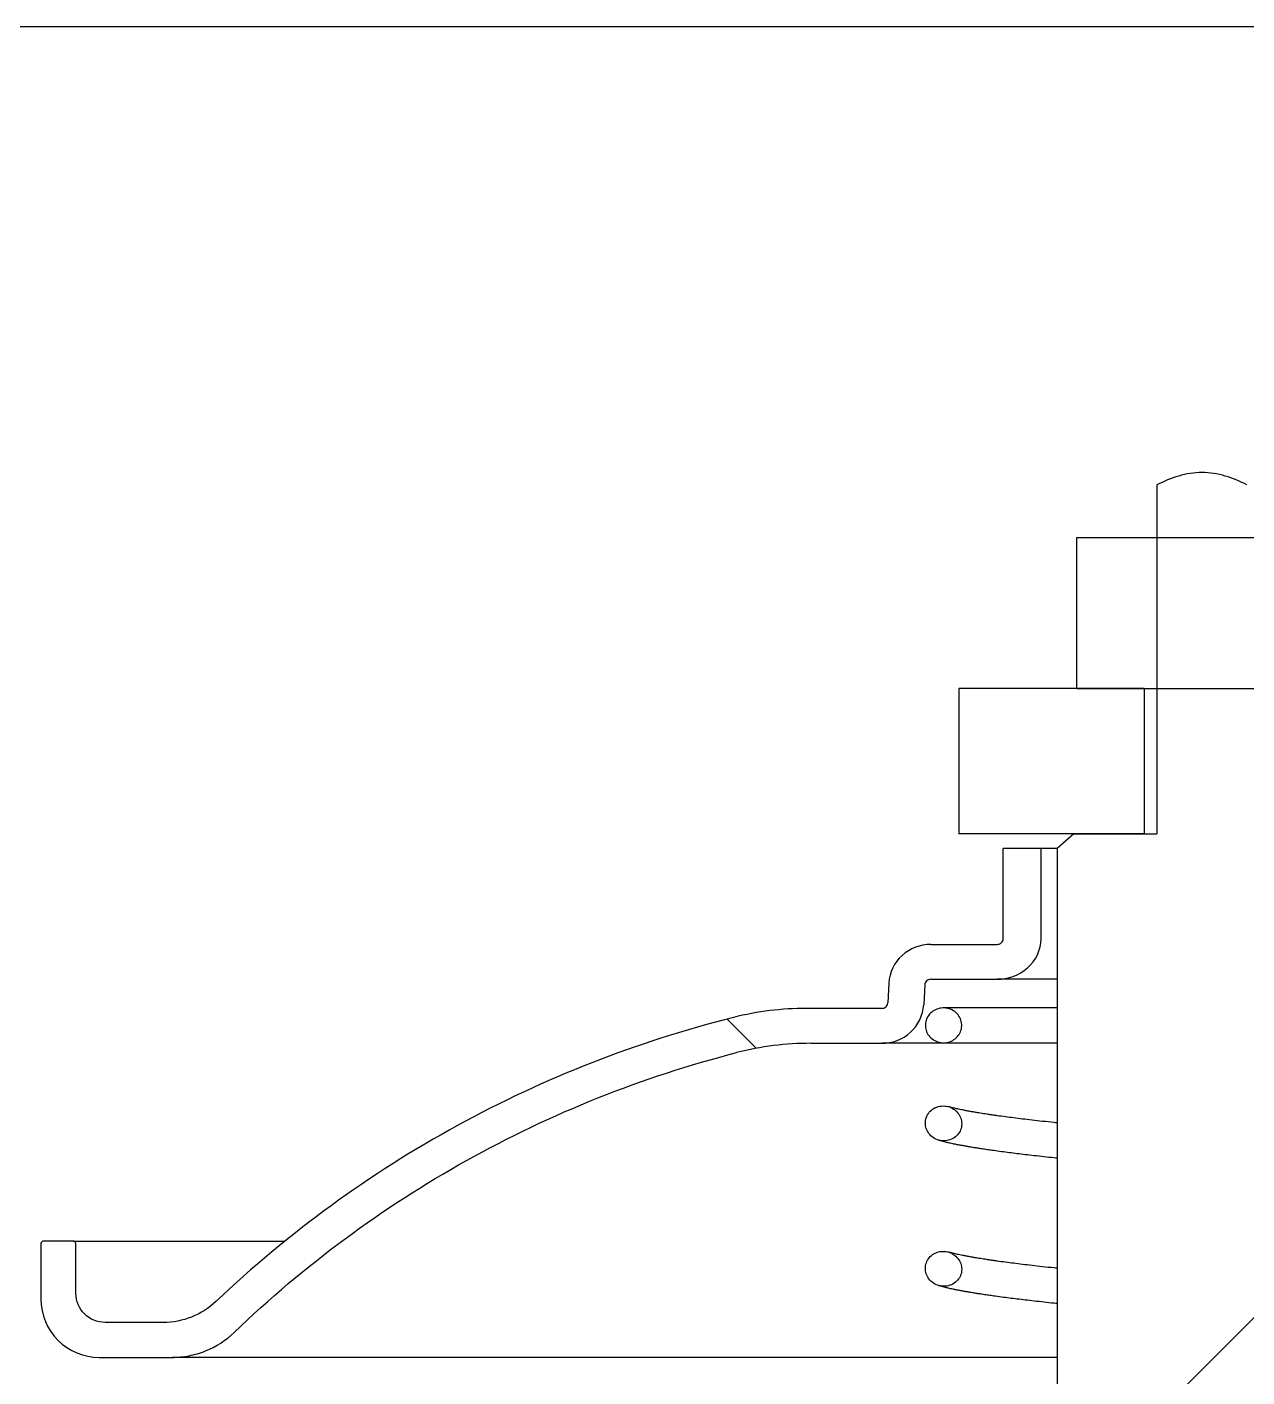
# Model space of a CAD drawing. Header units: millimetres. Extents: x 0 to 4637, y 0 to 3023.
# Drawn here: x 1471.12 to 1513.26, y 2723.99 to 2770.62 of the extents above; entities that cross this region are included whole.
import ezdxf

# ---------------------------------------------------------------- set-up
doc = ezdxf.new("R2010")
doc.units = ezdxf.units.MM
for name, color, linetype in [('ABV-OPV_BLAST_CU', 7, 'Continuous'), ('COMPRESSED_SPRIN', 7, 'Continuous'), ('M6_HEX_NUT', 7, 'Continuous'), ('STUD_FOR_ABVP_MA', 7, 'Continuous'), ('WALL_-1', 7, 'Continuous'), ('WASHER_FOR_ABV-5', 7, 'Continuous')]:
    doc.layers.add(name, color=color, linetype=linetype)

msp = doc.modelspace()

# ---------------------------------------------------------------- hatches: boundary and pattern name
at = {"layer": 'ABV-OPV_BLAST_CU', "linetype": 'Continuous'}
h = msp.add_hatch(dxfattribs=at)
h.set_pattern_fill('ANSI32', scale=6.278552465, angle=90.00000936199999, style=0)
h.set_pattern_definition([(135.0000093619842, (804.7265245875601, 551.3131949833515), (-42.28724999432212, -42.28726381358187), []), (135.0000093619842, (804.7265199811386, 579.5047117630215), (-42.28724999432212, -42.28726381358187), [])])
edge = h.paths.add_edge_path()
edge.add_arc((1505.35440374351, 2697.356592664042), 40.28034145237918, 132.8711502286868, 133.4641445530287)
edge.add_arc((1475.824512261448, 2728.526794667635), 2.656789646144677, 270.16987607113185, 313.2688689275606, ccw=False)
edge.add_line((1475.832389356925, 2725.870016698887), (1473.818333428363, 2725.870016698887))
edge.add_arc((1473.817180404129, 2726.875700772644), 1.005684734732462, 180.0635623962298, 270.0656900065018, ccw=False)
edge.add_line((1472.811496288249, 2726.874585093287), (1472.811496288249, 2728.582351363767))
edge.add_arc((1472.710929251165, 2728.58224116617), 0.1005670974592888, 0.06278254673915319, 90.06280679001647)
edge.add_line((1472.710819011014, 2728.682808203207), (1471.704107204179, 2728.682808203207))
edge.add_arc((1471.704003138305, 2728.582247000973), 0.1005612560802482, 89.94070741925698, 179.9405382459923)
edge.add_line((1471.603441936379, 2728.582351363767), (1471.603441936379, 2726.673671414407))
edge.add_arc((1473.614694084979, 2726.675786614092), 2.011253260859897, 180.0602569748298, 270.064448367563)
edge.add_line((1473.616956415001, 2724.664534625607), (1476.134545736296, 2724.664534625607))
edge.add_arc((1476.134946999961, 2727.75786272868), 3.093328129099504, 269.9925676444367, 313.8493660648167)
edge.add_arc((1505.318725458661, 2697.38108999458), 39.03078904019551, 104.36934655269349, 133.852772555914, ccw=False)
edge.add_arc((1498.194139553306, 2725.19457922066), 10.31929474407398, 89.97920583543981, 104.37389281644391, ccw=False)
edge.add_line((1498.19788470016, 2735.513873285127), (1500.643676740718, 2735.513873285126))
edge.add_arc((1500.661053676974, 2736.947760597855), 1.433992602323579, 269.3056801861683, 355.9572879853913)
edge.add_line((1502.091478178828, 2736.846663970741), (1502.128755353182, 2737.533525083434))
edge.add_arc((1502.333365169258, 2737.518813023257), 0.2051380548544246, 89.06480571588241, 175.8873392035802, ccw=False)
edge.add_line((1502.336713328927, 2737.723923752807), (1504.624879899856, 2737.723923752807))
edge.add_arc((1504.669095088414, 2739.201358619088), 1.478096332111748, 268.285821019954, 357.2452336669602)
edge.add_line((1506.145483320306, 2739.130319504967), (1506.145483320306, 2742.244481527606))
edge.add_line((1506.145483320306, 2742.244481527607), (1504.839126625855, 2742.244481527607))
edge.add_line((1504.839126625855, 2742.244481527607), (1504.839126625855, 2739.130319504967))
edge.add_arc((1504.631053444183, 2739.137511722879), 0.2081974469811138, 268.3007962135592, 358.0203132021728, ccw=False)
edge.add_line((1504.624879899856, 2738.929405826087), (1502.336713328927, 2738.929405826087))
edge.add_arc((1502.313968091311, 2737.499103726187), 1.430482940412871, 89.0889363290486, 176.0913001735376)
edge.add_line((1500.88681254026, 2737.596615140472), (1500.849808273982, 2736.90975402778))
edge.add_arc((1500.646129006721, 2736.923482004508), 0.2041413756620095, 269.31171291891707, 356.1440978678967, ccw=False)
edge.add_line((1500.643676740718, 2736.719355358407), (1498.042654990597, 2736.719355358407))
edge.add_arc((1498.039150619725, 2726.403892347059), 10.31546360660082, 89.9805354686597, 104.0846217037418)
edge.add_arc((1505.317899920386, 2697.376169476256), 40.24185467090776, 104.0787820517255, 128.9192466940988)
edge.add_line((1480.036982973675, 2728.685626604862), (1479.91372528584, 2728.58567234466))
edge.add_arc((1505.242207021431, 2697.479051580736), 40.11425983837547, 129.1541103901966, 132.8727039524929)
at = {"layer": 'STUD_FOR_ABVP_MA', "linetype": 'Continuous'}
h = msp.add_hatch(dxfattribs=at)
h.set_pattern_fill('ANSI32', scale=12.55710493, angle=9.362e-06, style=0)
h.set_pattern_definition([(45.00000936198417, (804.7265245875601, 551.3131949833515), (-84.5745276271637, 84.57449998864425), []), (45.00000936198417, (861.1095581469012, 551.3132041961953), (-84.5745276271637, 84.57449998864425), [])])
edge = h.paths.add_edge_path()
edge.add_line((1513.258736905362, 2683.979514652407), (1513.258736905362, 2684.473032447853))
edge.add_line((1513.258736905362, 2684.473032447853), (1513.258736905362, 2684.481798849607))
edge.add_line((1513.258736905362, 2684.481798849607), (1513.258736905362, 2684.732940948207))
edge.add_line((1513.258736905362, 2684.732940948207), (1513.258736905362, 2686.380659288983))
edge.add_line((1513.258736905362, 2686.380659288983), (1513.258736905362, 2686.983411608451))
edge.add_line((1513.258736905362, 2686.983411608451), (1513.258736905362, 2687.093676675047))
edge.add_line((1513.258736905362, 2687.093676675047), (1513.258736905362, 2688.389795828824))
edge.add_line((1513.258736905362, 2688.389795828824), (1513.258736905362, 2688.500072427207))
edge.add_line((1513.258736905362, 2688.500072427207), (1513.258736905362, 2688.69047109658))
edge.add_line((1513.258736905362, 2688.69047109658), (1513.258736905362, 2688.992552749641))
edge.add_line((1513.258736905362, 2688.992552749641), (1513.258736905362, 2689.377332209272))
edge.add_line((1513.258736905362, 2689.377332209272), (1513.258736905362, 2690.398932617623))
edge.add_line((1513.258736905362, 2690.398932617624), (1513.258736905362, 2690.710122894887))
edge.add_line((1513.258736905362, 2690.710122894887), (1513.258736905362, 2691.00168953844))
edge.add_line((1513.258736905362, 2691.00168953844), (1513.258736905362, 2691.033153520439))
edge.add_line((1513.258736905362, 2691.033153520439), (1513.258736905362, 2692.408069406424))
edge.add_line((1513.258736905362, 2692.408069406425), (1513.258736905362, 2693.010826327241))
edge.add_line((1513.258736905362, 2693.01082632724), (1513.258736905362, 2694.417206195224))
edge.add_line((1513.258736905362, 2694.417206195224), (1513.258736905362, 2695.01996311604))
edge.add_line((1513.258736905362, 2695.01996311604), (1513.258736905362, 2696.426342984024))
edge.add_line((1513.258736905362, 2696.426342984024), (1513.258736905362, 2697.02909990484))
edge.add_line((1513.258736905362, 2697.02909990484), (1513.258736905362, 2698.435479772825))
edge.add_line((1513.258736905362, 2698.435479772825), (1513.258736905362, 2699.038236693641))
edge.add_line((1513.258736905362, 2699.038236693641), (1513.258736905362, 2700.444616561625))
edge.add_line((1513.258736905362, 2700.444616561625), (1513.258736905362, 2700.696929130147))
edge.add_line((1513.258736905362, 2700.696929130147), (1513.258736905362, 2701.047373482441))
edge.add_line((1513.258736905362, 2701.047373482441), (1513.258736905362, 2701.559461554406))
edge.add_line((1513.258736905362, 2701.559461554406), (1513.258736905362, 2702.453753350425))
edge.add_line((1513.258736905362, 2702.453753350425), (1513.258736905362, 2703.056510271241))
edge.add_line((1513.258736905362, 2703.056510271241), (1513.258736905362, 2704.462890139223))
edge.add_line((1513.258736905362, 2704.462890139223), (1513.258736905362, 2705.065647060041))
edge.add_line((1513.258736905362, 2705.065647060041), (1513.258736905362, 2706.472026928024))
edge.add_line((1513.258736905362, 2706.472026928024), (1513.258736905362, 2707.074783848841))
edge.add_line((1513.258736905362, 2707.074783848841), (1513.258736905362, 2707.586871920807))
edge.add_line((1513.258736905362, 2707.586871920807), (1513.258736905362, 2708.08477291713))
edge.add_line((1513.258736905362, 2708.08477291713), (1513.258736905362, 2708.089156118007))
edge.add_line((1513.258736905362, 2708.089156118007), (1513.258736905362, 2708.481163716824))
edge.add_line((1513.258736905362, 2708.481163716824), (1513.258736905362, 2709.08392063764))
edge.add_line((1513.258736905362, 2709.08392063764), (1513.258736905362, 2709.600391910485))
edge.add_line((1513.258736905362, 2709.600391910485), (1513.258736905362, 2709.847150808207))
edge.add_line((1513.258736905362, 2709.847150808207), (1513.258736905362, 2710.098292906806))
edge.add_line((1513.258736905362, 2710.098292906807), (1513.258736905362, 2710.299206585687))
edge.add_line((1513.258736905362, 2710.299206585687), (1513.258736905362, 2710.600577104007))
edge.add_line((1513.258736905362, 2710.600577104007), (1513.258736905362, 2710.901947622327))
edge.add_line((1513.258736905362, 2710.901947622327), (1513.258736905362, 2711.102861301207))
edge.add_line((1513.258736905362, 2711.102861301207), (1513.258736905362, 2715.121134878807))
edge.add_line((1513.258736905362, 2715.121134878807), (1513.258736905362, 2715.90973254153))
edge.add_line((1513.258736905362, 2715.90973254153), (1513.258736905362, 2717.115364827112))
edge.add_line((1513.258736905362, 2717.115364827112), (1513.258736905362, 2720.143976850807))
edge.add_line((1513.258736905362, 2720.143976850807), (1513.702322945795, 2720.143976850807))
edge.add_line((1513.702322945795, 2720.143976850807), (1516.12873876778, 2720.143976850807))
edge.add_line((1516.12873876778, 2720.143976850807), (1516.656844586927, 2720.606989658082))
edge.add_line((1516.656844586927, 2720.606989658082), (1516.701636975431, 2720.646261048007))
edge.add_line((1516.701636975431, 2720.646261048007), (1516.701636975431, 2721.809710471599))
edge.add_line((1516.701636975431, 2721.809710471599), (1516.701636975431, 2724.664534625607))
edge.add_line((1516.701636975431, 2724.664534625607), (1516.701636975431, 2725.527067049867))
edge.add_line((1516.701636975431, 2725.527067049866), (1516.701636975431, 2725.625307449335))
edge.add_line((1516.701636975431, 2725.625307449335), (1516.701636975431, 2726.832552443598))
edge.add_line((1516.701636975431, 2726.832552443598), (1516.701636975431, 2726.874585093287))
edge.add_line((1516.701636975431, 2726.874585093287), (1516.701636975431, 2728.582351363767))
edge.add_line((1516.701636975431, 2728.582351363767), (1516.701636975431, 2728.682808203207))
edge.add_line((1516.701636975431, 2728.682808203207), (1516.701636975431, 2730.648149421335))
edge.add_line((1516.701636975431, 2730.648149421335), (1516.701636975431, 2731.855394415599))
edge.add_line((1516.701636975431, 2731.855394415599), (1516.701636975431, 2735.190842659574))
edge.add_line((1516.701636975431, 2735.190842659575), (1516.701636975431, 2735.513873285127))
edge.add_line((1516.701636975431, 2735.513873285126), (1516.701636975431, 2735.530699276579))
edge.add_line((1516.701636975431, 2735.530699276579), (1516.701636975431, 2736.736181349859))
edge.add_line((1516.701636975431, 2736.736181349859), (1516.701636975431, 2736.846663970741))
edge.add_line((1516.701636975431, 2736.846663970741), (1516.701636975431, 2737.533525083434))
edge.add_line((1516.701636975431, 2737.533525083434), (1516.701636975431, 2737.723923752807))
edge.add_line((1516.701636975431, 2737.723923752807), (1516.701636975431, 2739.130319504967))
edge.add_line((1516.701636975431, 2739.130319504967), (1516.701636975431, 2742.244481527606))
edge.add_line((1516.701636975431, 2742.244481527607), (1516.12873876778, 2742.746765724807))
edge.add_line((1516.12873876778, 2742.746765724807), (1513.702322945796, 2742.746765724807))
edge.add_line((1513.702322945796, 2742.746765724807), (1513.258736905362, 2742.746765724807))
edge.add_line((1513.258736905362, 2742.746765724807), (1513.258736905362, 2747.769607696806))
edge.add_line((1513.258736905362, 2747.769607696807), (1513.258736905362, 2752.99336334804))
edge.add_line((1513.258736905362, 2752.99336334804), (1513.258736905362, 2754.801586457607))
edge.add_arc((1511.703187202294, 2752.172461327132), 3.054837774809995, 59.38886985053547, 120.611130149459)
edge.add_line((1510.147637499227, 2754.801586457607), (1510.147637499227, 2752.99336334804))
edge.add_line((1510.147637499227, 2752.99336334804), (1510.147637499227, 2747.769607696348))
edge.add_line((1510.147637499227, 2747.769607696348), (1510.147637499227, 2742.746765724807))
edge.add_line((1510.147637499227, 2742.746765724807), (1509.704051458793, 2742.746765724807))
edge.add_line((1509.704051458793, 2742.746765724807), (1507.277635636809, 2742.746765724807))
edge.add_line((1507.277635636809, 2742.746765724807), (1506.704737429158, 2742.244481527606))
edge.add_line((1506.704737429158, 2742.244481527607), (1506.704737429158, 2739.130319504967))
edge.add_line((1506.704737429158, 2739.130319504967), (1506.704737429158, 2737.723923752807))
edge.add_line((1506.704737429158, 2737.723923752807), (1506.704737429158, 2737.533525083434))
edge.add_line((1506.704737429158, 2737.533525083434), (1506.704737429158, 2736.846663970741))
edge.add_line((1506.704737429158, 2736.846663970741), (1506.704737429158, 2736.736181349859))
edge.add_line((1506.704737429158, 2736.736181349859), (1506.704737429158, 2735.530699276579))
edge.add_line((1506.704737429158, 2735.530699276579), (1506.704737429158, 2735.513873285126))
edge.add_line((1506.704737429158, 2735.513873285126), (1506.704737429158, 2735.190842659574))
edge.add_line((1506.704737429158, 2735.190842659575), (1506.704737429158, 2732.763922509936))
edge.add_line((1506.704737429158, 2732.763922509936), (1506.704737429158, 2731.556527800529))
edge.add_line((1506.704737429158, 2731.556527800529), (1506.704737429158, 2728.682808203207))
edge.add_line((1506.704737429158, 2728.682808203207), (1506.704737429158, 2728.582351363767))
edge.add_line((1506.704737429158, 2728.582351363767), (1506.704737429158, 2727.741080537935))
edge.add_line((1506.704737429158, 2727.741080537935), (1506.704737429158, 2726.874585093287))
edge.add_line((1506.704737429158, 2726.874585093287), (1506.704737429158, 2726.533685828528))
edge.add_line((1506.704737429158, 2726.533685828529), (1506.704737429158, 2725.527067049866))
edge.add_line((1506.704737429158, 2725.527067049866), (1506.704737429158, 2724.664534625606))
edge.add_line((1506.704737429158, 2724.664534625607), (1506.704737429158, 2722.718238565935))
edge.add_line((1506.704737429158, 2722.718238565935), (1506.704737429158, 2721.510843856529))
edge.add_line((1506.704737429158, 2721.510843856529), (1506.704737429158, 2720.646261048007))
edge.add_line((1506.704737429158, 2720.646261048007), (1507.277635636809, 2720.143976850807))
edge.add_line((1507.277635636809, 2720.143976850807), (1509.704051458793, 2720.143976850807))
edge.add_line((1509.704051458793, 2720.143976850807), (1510.147637499227, 2720.143976850807))
edge.add_line((1510.147637499227, 2720.143976850807), (1510.147637499227, 2717.388211603023))
edge.add_line((1510.147637499227, 2717.388211603023), (1510.147637499227, 2716.182617329111))
edge.add_line((1510.147637499227, 2716.182617329111), (1510.147637499227, 2715.121134878807))
edge.add_line((1510.147637499227, 2715.121134878807), (1510.147637499227, 2711.102861301207))
edge.add_line((1510.147637499227, 2711.102861301207), (1510.147637499227, 2710.901947622327))
edge.add_line((1510.147637499227, 2710.901947622327), (1510.147637499227, 2710.600577104007))
edge.add_line((1510.147637499227, 2710.600577104007), (1510.147637499227, 2710.299206585687))
edge.add_line((1510.147637499227, 2710.299206585687), (1510.147637499227, 2710.098292906806))
edge.add_line((1510.147637499227, 2710.098292906807), (1510.147637499227, 2709.847150808207))
edge.add_line((1510.147637499227, 2709.847150808207), (1510.147637499227, 2709.600391910484))
edge.add_line((1510.147637499227, 2709.600391910485), (1510.147637499227, 2709.1874672055))
edge.add_line((1510.147637499227, 2709.1874672055), (1510.147637499227, 2708.584715153498))
edge.add_line((1510.147637499227, 2708.584715153498), (1510.147637499227, 2708.089156118007))
edge.add_line((1510.147637499227, 2708.089156118007), (1510.147637499227, 2708.08477291713))
edge.add_line((1510.147637499227, 2708.08477291713), (1510.147637499227, 2707.586871920807))
edge.add_line((1510.147637499227, 2707.586871920807), (1510.147637499227, 2707.1783304167))
edge.add_line((1510.147637499227, 2707.1783304167), (1510.147637499227, 2706.575578364697))
edge.add_line((1510.147637499227, 2706.575578364697), (1510.147637499227, 2705.1691936279))
edge.add_line((1510.147637499227, 2705.1691936279), (1510.147637499227, 2704.566441575898))
edge.add_line((1510.147637499227, 2704.566441575898), (1510.147637499227, 2703.1600568391))
edge.add_line((1510.147637499227, 2703.1600568391), (1510.147637499227, 2702.557304787098))
edge.add_line((1510.147637499227, 2702.557304787098), (1510.147637499227, 2701.559461554406))
edge.add_line((1510.147637499227, 2701.559461554406), (1510.147637499227, 2701.150920050301))
edge.add_line((1510.147637499227, 2701.150920050301), (1510.147637499227, 2700.696929130147))
edge.add_line((1510.147637499227, 2700.696929130147), (1510.147637499227, 2700.548167998299))
edge.add_line((1510.147637499227, 2700.548167998299), (1510.147637499227, 2699.1417832615))
edge.add_line((1510.147637499227, 2699.1417832615), (1510.147637499227, 2698.539031209498))
edge.add_line((1510.147637499227, 2698.539031209498), (1510.147637499227, 2697.1326464727))
edge.add_line((1510.147637499227, 2697.1326464727), (1510.147637499227, 2696.529894420698))
edge.add_line((1510.147637499227, 2696.529894420698), (1510.147637499227, 2695.1235096839))
edge.add_line((1510.147637499227, 2695.1235096839), (1510.147637499227, 2694.520757631898))
edge.add_line((1510.147637499227, 2694.520757631898), (1510.147637499227, 2693.1143728951))
edge.add_line((1510.147637499227, 2693.1143728951), (1510.147637499227, 2692.511620843098))
edge.add_line((1510.147637499227, 2692.511620843098), (1510.147637499227, 2691.1052361063))
edge.add_line((1510.147637499227, 2691.1052361063), (1510.147637499227, 2691.033153520439))
edge.add_line((1510.147637499227, 2691.033153520439), (1510.147637499227, 2690.710122894887))
edge.add_line((1510.147637499227, 2690.710122894887), (1510.147637499227, 2690.502484054298))
edge.add_line((1510.147637499227, 2690.502484054298), (1510.147637499227, 2689.377332209272))
edge.add_line((1510.147637499227, 2689.377332209272), (1510.147637499227, 2689.0960993175))
edge.add_line((1510.147637499227, 2689.0960993175), (1510.147637499227, 2688.69047109658))
edge.add_line((1510.147637499227, 2688.69047109658), (1510.147637499227, 2688.500072427207))
edge.add_line((1510.147637499227, 2688.500072427207), (1510.147637499227, 2688.493347265498))
edge.add_line((1510.147637499227, 2688.493347265498), (1510.147637499227, 2687.093676675047))
edge.add_line((1510.147637499227, 2687.093676675047), (1510.147637499227, 2687.08696451409))
edge.add_line((1510.147637499227, 2687.08696451409), (1510.147637499227, 2686.48421856987))
edge.add_line((1510.147637499227, 2686.48421856987), (1510.147637499227, 2684.732940948207))
edge.add_line((1510.147637499227, 2684.732940948207), (1510.147637499227, 2684.481798849607))
edge.add_line((1510.147637499227, 2684.481798849607), (1510.147637499227, 2684.473032447853))
edge.add_line((1510.147637499227, 2684.473032447853), (1510.147637499227, 2683.979514652407))
edge.add_line((1510.147637499227, 2683.979514652407), (1510.147637499227, 2683.47723045556))
edge.add_line((1510.147637499227, 2683.47723045556), (1510.147637499227, 2682.481428462561))
edge.add_line((1510.147637499227, 2682.481428462561), (1510.147637499227, 2679.458956877607))
edge.add_line((1510.147637499227, 2679.458956877607), (1510.147637499227, 2678.961055881282))
edge.add_line((1510.147637499227, 2678.961055881282), (1510.147637499227, 2678.956672680407))
edge.add_line((1510.147637499227, 2678.956672680407), (1510.147637499227, 2678.253474803867))
edge.add_line((1510.147637499227, 2678.253474803867), (1510.147637499227, 2677.94333821805))
edge.add_line((1510.147637499227, 2677.94333821805), (1510.147637499227, 2677.449820088807))
edge.add_line((1510.147637499227, 2677.449820088807), (1510.147637499227, 2676.947535891607))
edge.add_line((1510.147637499227, 2676.947535891607), (1510.147637499227, 2676.445251694407))
edge.add_arc((1512.639881409988, 2681.265363314889), 5.426302216484784, 242.6587269501762, 245.0895254704192)
edge.add_arc((1511.714651002318, 2679.027044320782), 3.008297598573747, 243.1154042653712, 300.8822664803396)
edge.add_line((1513.258736905362, 2676.445251694407), (1513.258736905362, 2676.947535891607))
edge.add_line((1513.258736905362, 2676.947535891607), (1513.258736905362, 2677.449820088807))
edge.add_line((1513.258736905362, 2677.449820088807), (1513.258736905362, 2677.94333821805))
edge.add_line((1513.258736905362, 2677.94333821805), (1513.258736905362, 2678.253474803867))
edge.add_line((1513.258736905362, 2678.253474803867), (1513.258736905362, 2678.956672680407))
edge.add_line((1513.258736905362, 2678.956672680407), (1513.258736905362, 2678.961055881282))
edge.add_line((1513.258736905362, 2678.961055881282), (1513.258736905362, 2679.458956877607))
edge.add_line((1513.258736905362, 2679.458956877607), (1513.258736905362, 2682.481428462561))
edge.add_line((1513.258736905362, 2682.481428462561), (1513.258736905362, 2683.477230455207))
edge.add_line((1513.258736905362, 2683.477230455207), (1513.258736905362, 2683.979514652407))

# ---------------------------------------------------------------- linework, layer by layer
at = {"layer": 'ABV-OPV_BLAST_CU', "color": 7, "linetype": 'Continuous'}
for p, q in [((1504.839126625828, 2739.130319505239), (1504.839126625828, 2742.244481527879)), ((1506.145483320337, 2742.244481527879), (1504.839126625828, 2742.244481527879)), ((1506.702299380804, 2742.244481527879), (1506.145483320337, 2742.244481527879)), ((1506.145483320337, 2739.130319505239), (1506.145483320337, 2742.244481527879)), ((1502.336713328993, 2738.929405826359), (1504.624879899578, 2738.929405826359)), ((1502.336713328993, 2737.723923753079), (1504.624879899578, 2737.723923753079)), ((1506.704737429369, 2737.723923753079), (1504.624879899578, 2737.723923753079)), ((1500.886812539997, 2737.596615140754), (1500.849808273689, 2736.909754028051)), ((1502.12875535346, 2737.533525083707), (1502.091478178568, 2736.846663971004)), ((1500.643676740997, 2736.719355358679), (1498.042654990476, 2736.719355358679)), ((1498.197884700443, 2735.513873285399), (1500.643676740997, 2735.513873285399)), ((1506.704737429369, 2735.513873285399), (1500.643676740997, 2735.513873285399)), ((1471.603441936292, 2728.582351364039), (1471.603441936292, 2726.673671414679)), ((1472.710819011033, 2728.682808203479), (1471.70410720421, 2728.682808203479)), ((1472.710819011033, 2728.682808203479), (1480.03521762343, 2728.682808203479)), ((1472.811496287939, 2726.874585093558), (1472.811496287939, 2728.582351364039)), ((1475.83238935703, 2725.870016699159), (1473.818333428482, 2725.870016699159)), ((1473.616956415033, 2724.664534625879), (1476.134545736021, 2724.664534625879)), ((1506.704737429369, 2724.664534625879), (1476.134545736021, 2724.664534625879))]:
    msp.add_line(p, q, dxfattribs=at)
for points, knots in [([(1504.624879899855, 2737.723923752807), (1505.009256305704, 2737.723923752807), (1505.390545669168, 2737.865579564639), (1505.961298089615, 2738.37281923119), (1506.145483320307, 2738.743217842481), (1506.145483320305, 2739.130319504967)], [0, 0, 0, 0, 0.5, 0.5, 1, 1, 1, 1]), ([(1504.624879899855, 2738.929405826087), (1504.679256563806, 2738.929405826087), (1504.7332717602, 2738.94919765347), (1504.814314278942, 2739.022698158792), (1504.839126625855, 2739.075385832261), (1504.839126625854, 2739.130319504967)], [0, 0, 0, 0, 0.5, 0.5, 1, 1, 1, 1]), ([(1502.336713328926, 2738.929405826087), (1501.976292040914, 2738.929405826087), (1501.612964130728, 2738.793907064468), (1501.077319053391, 2738.309205760756), (1500.906490909456, 2737.961845053348), (1500.88681254026, 2737.596615140471)], [0, 0, 0, 0, 0.5, 0.5, 1, 1, 1, 1]), ([(1502.336713328926, 2737.723923752807), (1502.284990345174, 2737.723923752807), (1502.233342001526, 2737.704741435988), (1502.156066667703, 2737.635240655515), (1502.131588966605, 2737.585729767506), (1502.128755353182, 2737.533525083433)], [0, 0, 0, 0, 0.5, 0.5, 1, 1, 1, 1]), ([(1498.042654990596, 2736.719355358407), (1497.619329570337, 2736.719355358407), (1497.194526127515, 2736.693321689507), (1496.356204160512, 2736.589973810496), (1495.940665335147, 2736.512707978321), (1495.528834197121, 2736.409245957877)], [0, 0, 0, 0, 0.5, 0.5, 1, 1, 1, 1]), ([(1500.643676740717, 2736.719355358407), (1500.695117934288, 2736.719355358407), (1500.746499235211, 2736.738768452854), (1500.82296897175, 2736.808446805311), (1500.847010080165, 2736.857810111711), (1500.849808273981, 2736.90975402778)], [0, 0, 0, 0, 0.4999999999999998, 0.4999999999999998, 1, 1, 1, 1]), ([(1500.643676740717, 2735.513873285126), (1501.006629284401, 2735.513873285126), (1501.364276142723, 2735.649666446844), (1501.902306797824, 2736.137691133967), (1502.071700645226, 2736.482199721072), (1502.091478178828, 2736.846663970741)], [0, 0, 0, 0, 0.5, 0.5, 1, 1, 1, 1]), ([(1495.528834197121, 2736.409245957877), (1492.170935713019, 2735.565660008357), (1488.991738241639, 2734.316265152639), (1484.484490569147, 2731.848227019974), (1483.018563780113, 2730.919366050544), (1480.228269340875, 2728.886473788237), (1478.902092437903, 2727.783195482381), (1477.645536523142, 2726.592265820039)], [0, 0, 0, 0, 0.5000000000000002, 0.5000000000000002, 0.7500000000000001, 0.7500000000000001, 1, 1, 1, 1]), ([(1498.197884700159, 2735.513873285126), (1497.768854825376, 2735.513873285126), (1497.335213343803, 2735.48708389131), (1496.476851665391, 2735.379244691036), (1496.052282579316, 2735.298595727244), (1495.632389902212, 2735.190842659575)], [0, 0, 0, 0, 0.5, 0.5, 1, 1, 1, 1]), ([(1478.277895798617, 2725.527067049867), (1480.708574258159, 2727.863534407405), (1483.384811268272, 2729.838711544835), (1487.755631907643, 2732.277010223119), (1489.281626107448, 2733.004314891528), (1492.40294098233, 2734.250572078286), (1493.999597342421, 2734.771834620672), (1495.632389902212, 2735.190842659575)], [0, 0, 0, 0, 0.5, 0.5, 0.75, 0.75, 1, 1, 1, 1]), ([(1471.704107204178, 2728.682808203206), (1471.70202299363, 2728.682808203206), (1471.699937782819, 2728.682743547712), (1471.697857576109, 2728.682614421224), (1471.686590325596, 2728.681915019348), (1471.675288195162, 2728.679260991137), (1471.664887990765, 2728.674870564551), (1471.654490105761, 2728.670481117093), (1471.64470647866, 2728.664234431485), (1471.636351536293, 2728.656646401464), (1471.628008590244, 2728.649069266601), (1471.620859679818, 2728.639944820931), (1471.61550211605, 2728.630029467583), (1471.610155356008, 2728.620134108912), (1471.606445066573, 2728.609177382458), (1471.60468171607, 2728.598068981978), (1471.603857776269, 2728.592878491906), (1471.603441936379, 2728.587606843192), (1471.603441936379, 2728.582351363767)], [0, 0, 0, 0, 0.0394243140039505, 0.0394243140039505, 0.0394243140039505, 0.2550047639592011, 0.2550047639592011, 0.2550047639592011, 0.4705419411440984, 0.4705419411440984, 0.4705419411440984, 0.6857692097982242, 0.6857692097982242, 0.6857692097982242, 0.9005570006784057, 0.9005570006784057, 0.9005570006784057, 1, 1, 1, 1]), ([(1472.811496288248, 2728.582351363767), (1472.811496288248, 2728.591853944123), (1472.810117430593, 2728.601451047612), (1472.80744277207, 2728.610569448527), (1472.804283823013, 2728.621338884601), (1472.79922235589, 2728.631710983293), (1472.792679586663, 2728.640829748745), (1472.786131188617, 2728.649956359171), (1472.777919127632, 2728.658078735743), (1472.768723479008, 2728.664529827218), (1472.759509238429, 2728.670993961647), (1472.749054139106, 2728.675958042764), (1472.738221797577, 2728.679015433868), (1472.729347175914, 2728.681520265281), (1472.720040349858, 2728.682808203206), (1472.710819011014, 2728.682808203206)], [0, 0, 0, 0, 0.1811917289181363, 0.1811917289181363, 0.1811917289181363, 0.3952588484612793, 0.3952588484612793, 0.3952588484612793, 0.6095069404386921, 0.6095069404386921, 0.6095069404386921, 0.8241922879854487, 0.8241922879854487, 0.8241922879854487, 1, 1, 1, 1]), ([(1471.603441936379, 2726.673671414407), (1471.603441936379, 2726.141977112386), (1471.82249690683, 2725.622173630818), (1472.566395478626, 2724.881217297105), (1473.092033889818, 2724.664534625606), (1473.616956415, 2724.664534625606)], [0, 0, 0, 0, 0.5, 0.5, 1, 1, 1, 1]), ([(1473.818333428362, 2725.870016698887), (1473.555025544887, 2725.870016698887), (1473.293707573988, 2725.977557288904), (1472.919890018751, 2726.350103048112), (1472.811496288248, 2726.609988822427), (1472.811496288248, 2726.874585093287)], [0, 0, 0, 0, 0.5, 0.5, 1, 1, 1, 1]), ([(1476.134545736295, 2724.664534625606), (1476.331046818794, 2724.664534625606), (1476.526491748005, 2724.683072659654), (1476.915222243941, 2724.758050740424), (1477.106081515258, 2724.814390221388), (1477.652246408762, 2725.033742815722), (1477.991536949815, 2725.251807235004), (1478.277895798617, 2725.527067049867)], [0, 0, 0, 0, 0.2500000000000002, 0.2500000000000002, 0.5000000000000003, 0.5000000000000003, 1, 1, 1, 1])]:
    msp.add_open_spline(points, degree=3, knots=knots, dxfattribs=at)
msp.add_open_spline([(1477.645536523142, 2726.592265820039), (1477.158811275548, 2726.130960813268), (1476.496950490704, 2725.870016698887), (1475.832389356924, 2725.870016698887)], degree=3, dxfattribs=at)
at = {"layer": 'COMPRESSED_SPRIN', "color": 7, "linetype": 'Continuous'}
for p, q in [((1506.704737429369, 2736.736181350003), (1502.777029330318, 2736.736181350003)), ((1502.776966972363, 2735.530699276723), (1506.704737429369, 2735.530699276723))]:
    msp.add_line(p, q, dxfattribs=at)
for points, knots in [([(1503.37829944768, 2735.957152582166), (1503.357809012889, 2735.893163029401), (1503.325652469539, 2735.831953780786), (1503.284927461655, 2735.778512275251), (1503.244252355576, 2735.725136253498), (1503.193978684823, 2735.67802973406), (1503.138326279151, 2735.640529418121), (1503.080934798331, 2735.601857259443), (1503.016325509622, 2735.572357318413), (1502.949595061707, 2735.554017055371), (1502.8803320857, 2735.534980749775), (1502.806913993382, 2735.527456697294), (1502.735227348316, 2735.532013636545), (1502.662313828137, 2735.536648565153), (1502.589150094772, 2735.553939456569), (1502.521984098901, 2735.582689986766), (1502.455462391203, 2735.611164728202), (1502.392920759387, 2735.651739815662), (1502.34011778228, 2735.701215002407), (1502.288913849141, 2735.749191921378), (1502.245402669412, 2735.806958630752), (1502.213795359044, 2735.869605302285), (1502.183345759091, 2735.929957355795), (1502.163084029266, 2735.996574222629), (1502.154984063015, 2736.063685615454), (1502.147107456596, 2736.128946384588), (1502.150503376237, 2736.196492369779), (1502.164851450879, 2736.260641739775), (1502.179078714633, 2736.324250971631), (1502.20443643994, 2736.386246399765), (1502.238660244723, 2736.441719641941), (1502.273328136981, 2736.497912703911), (1502.317986093549, 2736.548915698934), (1502.368878772644, 2736.590980627103), (1502.421270281104, 2736.634284400442), (1502.481627924164, 2736.669273705241), (1502.545112235428, 2736.693560104054), (1502.610865352679, 2736.718714451592), (1502.68171233774, 2736.733069554701), (1502.752062849261, 2736.73571892387), (1502.82443586873, 2736.738444459796), (1502.898261776261, 2736.728851530061), (1502.967516434377, 2736.70766014449), (1503.037372952102, 2736.686284594568), (1503.104555519616, 2736.65247018037), (1503.163101151215, 2736.608775143767), (1503.220563368441, 2736.565888704313), (1503.271357399812, 2736.512186525577), (1503.310505039135, 2736.452114773203), (1503.348084508634, 2736.3944493654), (1503.375996306985, 2736.329205138522), (1503.391348092264, 2736.262109397423), (1503.406053895582, 2736.19783695261), (1503.409648083421, 2736.130044247065), (1503.401765186701, 2736.064583818157), (1503.397382802489, 2736.028192024589), (1503.38947773222, 2735.992061232746), (1503.37829944768, 2735.957152582166)], [0, 0, 0, 0, 0.0524073248549025, 0.0524073248549025, 0.0524073248549025, 0.1047060242746055, 0.1047060242746055, 0.1047060242746055, 0.1586474993919406, 0.1586474993919406, 0.1586474993919406, 0.2146763361425702, 0.2146763361425702, 0.2146763361425702, 0.2717033621593176, 0.2717033621593176, 0.2717033621593176, 0.3282029224701606, 0.3282029224701606, 0.3282029224701606, 0.3829819774851103, 0.3829819774851103, 0.3829819774851103, 0.4357237745306036, 0.4357237745306036, 0.4357237745306036, 0.4869760212524349, 0.4869760212524349, 0.4869760212524349, 0.5377709276502713, 0.5377709276502713, 0.5377709276502713, 0.5892150616204838, 0.5892150616204838, 0.5892150616204838, 0.6421819105406973, 0.6421819105406973, 0.6421819105406973, 0.697065771880137, 0.697065771880137, 0.697065771880137, 0.7535634806413122, 0.7535634806413122, 0.7535634806413122, 0.8105884244179153, 0.8105884244179153, 0.8105884244179153, 0.8665740907903009, 0.8665740907903009, 0.8665740907903009, 0.9202967195311633, 0.9202967195311633, 0.9202967195311633, 0.9717124493870102, 0.9717124493870102, 0.9717124493870102, 1, 1, 1, 1]), ([(1503.405897591219, 2732.732137871088), (1503.405897591219, 2732.798570246963), (1503.394045744114, 2732.865902379669), (1503.371783865127, 2732.928493667469), (1503.349552045504, 2732.991000440644), (1503.316404728635, 2733.050483072776), (1503.275358589126, 2733.102603749366), (1503.232870219661, 2733.156555779696), (1503.180839508292, 2733.204050260977), (1503.123468493294, 2733.241794793756), (1503.063397350511, 2733.281315747286), (1502.995868919279, 2733.3112042809), (1502.926250565629, 2733.3291968571), (1502.854873026636, 2733.347644087492), (1502.779298678732, 2733.354073138607), (1502.705854714665, 2733.3476670849), (1502.632886355844, 2733.341302515238), (1502.559909335094, 2733.322034578019), (1502.493534235189, 2733.291063054832), (1502.429366806407, 2733.261121660978), (1502.369503930144, 2733.219322209646), (1502.319653779598, 2733.169033955819), (1502.271959790679, 2733.120920812837), (1502.232065545577, 2733.063631987103), (1502.203733989323, 2733.002094079868), (1502.176367822563, 2732.942653058826), (1502.159015735474, 2732.877585923656), (1502.15313550637, 2732.812412578097), (1502.147327015264, 2732.748034338515), (1502.15252904903, 2732.681812229861), (1502.168074602712, 2732.619069644153), (1502.183815458295, 2732.555538810779), (1502.210544959857, 2732.493891840532), (1502.245829922486, 2732.438765506208), (1502.28223883949, 2732.381883197667), (1502.328682213144, 2732.330442496719), (1502.38130259925, 2732.288106917965), (1502.436031590015, 2732.244074867457), (1502.498872659872, 2732.208717463658), (1502.564820274048, 2732.184530771312), (1502.633015596955, 2732.159519717991), (1502.706384010747, 2732.14577618011), (1502.779008513563, 2732.144421025055), (1502.852632084142, 2732.143047227647), (1502.927578148483, 2732.154395768804), (1502.997368947283, 2732.177881123111), (1503.066057887314, 2732.200995690094), (1503.131755731147, 2732.236599536988), (1503.188222057062, 2732.282030888796), (1503.242312142479, 2732.32555037869), (1503.289498407212, 2732.379416263214), (1503.325065689268, 2732.439037163814), (1503.358883879987, 2732.49572608888), (1503.383156162993, 2732.559249466607), (1503.395619253468, 2732.624072114072), (1503.402451117135, 2732.659605795772), (1503.405897591219, 2732.695953386896), (1503.405897591219, 2732.732137871088)], [0, 0, 0, 0, 0.051808904759016, 0.051808904759016, 0.051808904759016, 0.1034986524477666, 0.1034986524477666, 0.1034986524477666, 0.1570098153624088, 0.1570098153624088, 0.1570098153624088, 0.2130840417278408, 0.2130840417278408, 0.2130840417278408, 0.270624105747694, 0.270624105747694, 0.270624105747694, 0.3278205831194466, 0.3278205831194466, 0.3278205831194466, 0.383107829221878, 0.383107829221878, 0.383107829221878, 0.4359683727652141, 0.4359683727652141, 0.4359683727652141, 0.4869857138509618, 0.4869857138509618, 0.4869857138509618, 0.5373496450761385, 0.5373496450761385, 0.5373496450761385, 0.5883336608065621, 0.5883336608065621, 0.5883336608065621, 0.6409485316224524, 0.6409485316224524, 0.6409485316224524, 0.6956965816534604, 0.6956965816534604, 0.6956965816534604, 0.7523491404357971, 0.7523491404357971, 0.7523491404357971, 0.8098225649693424, 0.8098225649693424, 0.8098225649693424, 0.8664121963454996, 0.8664121963454996, 0.8664121963454996, 0.9206048626279314, 0.9206048626279314, 0.9206048626279314, 0.9720829237306122, 0.9720829237306122, 0.9720829237306122, 1, 1, 1, 1]), ([(1506.703321270239, 2732.763860925242), (1506.666739382169, 2732.767672544075), (1506.495443212284, 2732.785634867308), (1506.20207848297, 2732.817342470449), (1505.83865293668, 2732.858528433862), (1505.507010279782, 2732.897899224765), (1505.199613186557, 2732.936051639703), (1504.908222849258, 2732.973987930014), (1504.681937490681, 2733.005133206445), (1504.509726594014, 2733.029801505036), (1504.388044789672, 2733.047685108231), (1504.272378963295, 2733.065120035215), (1504.162064460538, 2733.082149320205), (1504.053602735588, 2733.099350459908), (1503.94425722508, 2733.117194738092), (1503.828903240249, 2733.13663746534), (1503.709122397588, 2733.157594050092), (1503.59088285547, 2733.17917819127), (1503.480665846474, 2733.200240676653), (1503.382595096875, 2733.219872605313), (1503.296801179066, 2733.237859326416), (1503.221859373245, 2733.25430418398), (1503.152060806218, 2733.270334599208), (1503.083489403851, 2733.286886043617), (1503.011872793433, 2733.305208121953), (1502.972171756203, 2733.316385807493), (1502.947995978779, 2733.32323604629)], [0.7256162663610787, 0.7256162663610787, 0.7256162663610787, 0.7256162663610787, 0.7310726903325124, 0.7512816436522756, 0.770545860199888, 0.788830885832369, 0.8061095291297518, 0.823331292613955, 0.841467997593124, 0.8498824216182619, 0.8584702157266872, 0.8671869201273065, 0.8754008325274484, 0.8832192335021805, 0.8917097801433517, 0.901115546181196, 0.9114251401415391, 0.9223969268096031, 0.9330448479161225, 0.9430007955657723, 0.9522702927269642, 0.9608595573561218, 0.9689159519222855, 0.9779626987440594, 0.9885925322764705, 1, 1, 1, 1]), ([(1502.607259784989, 2732.170729092137), (1502.611564692482, 2732.169434142493), (1502.641024711862, 2732.160579337632), (1502.704497130663, 2732.143561983371), (1502.786728651778, 2732.122444641792), (1502.861688868111, 2732.104350706876), (1502.933480600348, 2732.087745145171), (1503.010377612253, 2732.070664891093), (1503.102329454084, 2732.051112952538), (1503.211108903891, 2732.029040560752), (1503.328358227912, 2732.006389781008), (1503.450439012764, 2731.98384746492), (1503.567693985412, 2731.963042433114), (1503.681077961051, 2731.943640928894), (1503.778023646453, 2731.927553532677), (1503.858206771188, 2731.914555184232), (1503.923854901651, 2731.904096452618), (1503.989128412328, 2731.893853095371), (1504.062571435272, 2731.882507805204), (1504.176158660863, 2731.865296044306), (1504.325866836115, 2731.843299967215), (1504.53775377364, 2731.813299509193), (1504.777921813421, 2731.780665802645), (1505.046672372863, 2731.745665476105), (1505.316807020887, 2731.711787280435), (1505.603015949468, 2731.677344797898), (1505.91227941114, 2731.64161459406), (1506.245767011919, 2731.60463779124), (1506.513048387997, 2731.576201299742), (1506.669047179044, 2731.560038762579), (1506.703569708005, 2731.556482676743)], [0, 0, 0, 0, 0.0016070301492625, 0.0127993185394585, 0.022570100706634, 0.0308979090057035, 0.0377738630666472, 0.0457893526190103, 0.0549678133821655, 0.0653194453988625, 0.0768539864799947, 0.0867524818547204, 0.0968492804168439, 0.1058574541128988, 0.1137129806517823, 0.1191626396881706, 0.1238672298004031, 0.1282137509392006, 0.1333400559276828, 0.139313357437499, 0.1514485366111161, 0.1631337804488186, 0.1802707226549932, 0.1963226322878848, 0.2116529131015931, 0.22767970759383, 0.2445274597766723, 0.2618502807506343, 0.2799141640331813, 0.2850200138418444, 0.2850200138418444, 0.2850200138418444, 0.2850200138418444]), ([(1503.405897591219, 2727.709295899088), (1503.405897591219, 2727.775728274963), (1503.394045744114, 2727.843060407668), (1503.371783865127, 2727.905651695468), (1503.349552045504, 2727.968158468645), (1503.316404728635, 2728.027641100777), (1503.275358589126, 2728.079761777365), (1503.232870219661, 2728.133713807697), (1503.180839508292, 2728.181208288977), (1503.123468493294, 2728.218952821756), (1503.063397350511, 2728.258473775288), (1502.995868919279, 2728.2883623089), (1502.926250565629, 2728.3063548851), (1502.854873026636, 2728.324802115493), (1502.779298678732, 2728.331231166607), (1502.705854714665, 2728.3248251129), (1502.632886355844, 2728.318460543238), (1502.559909335094, 2728.299192606019), (1502.493534235189, 2728.268221082832), (1502.429366806407, 2728.238279688978), (1502.369503930144, 2728.196480237646), (1502.319653779598, 2728.146191983819), (1502.271959790679, 2728.098078840837), (1502.232065545577, 2728.040790015104), (1502.203733989323, 2727.979252107868), (1502.176367822563, 2727.919811086826), (1502.159015735474, 2727.854743951656), (1502.15313550637, 2727.789570606096), (1502.147327015264, 2727.725192366514), (1502.15252904903, 2727.658970257862), (1502.168074602712, 2727.596227672153), (1502.183815458295, 2727.532696838779), (1502.210544959857, 2727.471049868532), (1502.245829922486, 2727.415923534208), (1502.28223883949, 2727.359041225667), (1502.328682213144, 2727.307600524719), (1502.38130259925, 2727.265264945964), (1502.436031590015, 2727.221232895457), (1502.498872659872, 2727.185875491657), (1502.564820274048, 2727.161688799312), (1502.633015596955, 2727.136677745991), (1502.706384010747, 2727.122934208109), (1502.779008513563, 2727.121579053055), (1502.852632084142, 2727.120205255646), (1502.927578148483, 2727.131553796804), (1502.997368947283, 2727.155039151112), (1503.066057887314, 2727.178153718094), (1503.131755731147, 2727.213757564988), (1503.188222057062, 2727.259188916797), (1503.242312142479, 2727.30270840669), (1503.289498407212, 2727.356574291214), (1503.325065689268, 2727.416195191814), (1503.358883879987, 2727.472884116881), (1503.383156162993, 2727.536407494606), (1503.395619253468, 2727.601230142072), (1503.402451117135, 2727.636763823771), (1503.405897591219, 2727.673111414896), (1503.405897591219, 2727.709295899088)], [0, 0, 0, 0, 0.051808904759016, 0.051808904759016, 0.051808904759016, 0.1034986524477659, 0.1034986524477659, 0.1034986524477659, 0.1570098153624075, 0.1570098153624075, 0.1570098153624075, 0.2130840417278412, 0.2130840417278412, 0.2130840417278412, 0.2706241057476945, 0.2706241057476945, 0.2706241057476945, 0.3278205831194464, 0.3278205831194464, 0.3278205831194464, 0.3831078292218758, 0.3831078292218758, 0.3831078292218758, 0.4359683727652154, 0.4359683727652154, 0.4359683727652154, 0.4869857138509611, 0.4869857138509611, 0.4869857138509611, 0.5373496450761374, 0.5373496450761374, 0.5373496450761374, 0.5883336608065618, 0.5883336608065618, 0.5883336608065618, 0.6409485316224534, 0.6409485316224534, 0.6409485316224534, 0.6956965816534596, 0.6956965816534596, 0.6956965816534596, 0.7523491404357958, 0.7523491404357958, 0.7523491404357958, 0.8098225649693437, 0.8098225649693437, 0.8098225649693437, 0.8664121963454975, 0.8664121963454975, 0.8664121963454975, 0.9206048626279326, 0.9206048626279326, 0.9206048626279326, 0.9720829237306128, 0.9720829237306128, 0.9720829237306128, 1, 1, 1, 1]), ([(1506.703321270239, 2727.741018953242), (1506.666739382169, 2727.744830572075), (1506.495443212284, 2727.762792895308), (1506.202078482971, 2727.794500498449), (1505.83865293668, 2727.835686461863), (1505.507010279782, 2727.875057252765), (1505.199613186556, 2727.913209667704), (1504.908222849258, 2727.951145958014), (1504.68193749068, 2727.982291234446), (1504.509726594014, 2728.006959533036), (1504.388044789673, 2728.024843136231), (1504.272378963295, 2728.042278063215), (1504.162064460538, 2728.059307348205), (1504.053602735589, 2728.076508487908), (1503.94425722508, 2728.094352766092), (1503.828903240248, 2728.113795493341), (1503.709122397589, 2728.134752078091), (1503.59088285547, 2728.15633621927), (1503.480665846474, 2728.177398704654), (1503.382595096875, 2728.197030633313), (1503.296801179066, 2728.215017354417), (1503.221859373245, 2728.231462211979), (1503.152060806219, 2728.247492627208), (1503.08348940385, 2728.264044071617), (1503.011872793432, 2728.282366149952), (1502.972171756203, 2728.293543835493), (1502.947995978779, 2728.30039407429)], [0.72561626636107, 0.72561626636107, 0.72561626636107, 0.72561626636107, 0.731072690332512, 0.7512816436522751, 0.7705458601998877, 0.7888308858323644, 0.8061095291297505, 0.8233312926139507, 0.8414679975931227, 0.8498824216182607, 0.858470215726687, 0.8671869201273062, 0.8754008325274493, 0.8832192335021812, 0.8917097801433526, 0.9011155461811979, 0.9114251401415442, 0.9223969268096104, 0.9330448479161321, 0.9430007955657801, 0.9522702927269746, 0.9608595573561295, 0.9689159519222899, 0.9779626987440615, 0.9885925322764728, 1, 1, 1, 1]), ([(1502.607259784989, 2727.147887120136), (1502.611564692482, 2727.146592170493), (1502.641024711864, 2727.137737365632), (1502.70449713066, 2727.12072001137), (1502.786728651778, 2727.099602669792), (1502.861688868112, 2727.081508734876), (1502.933480600347, 2727.064903173171), (1503.010377612254, 2727.047822919092), (1503.102329454083, 2727.02827098054), (1503.211108903891, 2727.006198588753), (1503.328358227912, 2726.983547809008), (1503.450439012764, 2726.961005492921), (1503.567693985412, 2726.940200461115), (1503.68107796105, 2726.920798956894), (1503.778023646454, 2726.904711560677), (1503.858206771188, 2726.891713212232), (1503.923854901651, 2726.881254480619), (1503.989128412328, 2726.871011123371), (1504.062571435272, 2726.859665833204), (1504.176158660864, 2726.842454072306), (1504.325866836115, 2726.820457995214), (1504.53775377364, 2726.790457537194), (1504.777921813422, 2726.757823830646), (1505.046672372863, 2726.722823504106), (1505.316807020887, 2726.688945308435), (1505.603015949468, 2726.654502825898), (1505.91227941114, 2726.618772622061), (1506.24576701192, 2726.581795819238), (1506.513048387997, 2726.553359327742), (1506.669047179044, 2726.537196790579), (1506.703569708004, 2726.533640704743)], [0, 0, 0, 0, 0.0016070301492614, 0.0127993185394574, 0.022570100706635, 0.0308979090057034, 0.0377738630666482, 0.0457893526190113, 0.0549678133821695, 0.0653194453988644, 0.0768539864799956, 0.0867524818547203, 0.0968492804168438, 0.1058574541128977, 0.1137129806517822, 0.1191626396881704, 0.123867229800402, 0.1282137509392004, 0.1333400559276836, 0.1393133574375016, 0.1514485366111234, 0.1631337804488286, 0.1802707226550072, 0.196322632287897, 0.2116529131016013, 0.2276797075938366, 0.2445274597766774, 0.2618502807506349, 0.2799141640331818, 0.2850200138418442, 0.2850200138418442, 0.2850200138418442, 0.2850200138418442])]:
    msp.add_open_spline(points, degree=3, knots=knots, dxfattribs=at)
at = {"layer": 'M6_HEX_NUT', "color": 7, "linetype": 'Continuous'}
for p, q in [((1507.397255550492, 2752.993363347959), (1507.367983437699, 2752.978855056651)), ((1507.367983437699, 2752.978855056651), (1507.367983437699, 2747.784115987759)), ((1507.397255550492, 2752.993363347959), (1516.00911885376, 2752.993363347959)), ((1507.397255550492, 2747.769607696451), (1507.367983437699, 2747.784115987759)), ((1507.397255550492, 2747.769607696451), (1516.009118854388, 2747.769607696451))]:
    msp.add_line(p, q, dxfattribs=at)
at = {"layer": 'STUD_FOR_ABVP_MA', "color": 7, "linetype": 'Continuous'}
for p, q in [((1510.147637499301, 2754.801586457879), (1510.147637499301, 2742.746765725079)), ((1507.277635636563, 2742.746765725079), (1506.704737429369, 2742.244481527879)), ((1507.277635636563, 2742.746765725079), (1510.147637499301, 2742.746765725079)), ((1506.704737429369, 2742.244481527879), (1506.704737429369, 2720.646261048279))]:
    msp.add_line(p, q, dxfattribs=at)
msp.add_open_spline([(1513.258736905362, 2754.801586457607), (1513.016216751746, 2754.926765308891), (1512.767485421634, 2755.03426610315), (1512.248741142972, 2755.188696612333), (1511.974519846464, 2755.233981879821), (1511.433611785369, 2755.234165998034), (1511.160119404432, 2755.189296722256), (1510.639584320592, 2755.034612268937), (1510.390402434241, 2754.926891654905), (1510.147637499226, 2754.801586457607)], degree=3, knots=[0, 0, 0, 0, 0.2500000000000001, 0.2500000000000001, 0.5000000000000001, 0.5000000000000001, 0.7500000000000002, 0.7500000000000002, 1, 1, 1, 1], dxfattribs=at)
at = {"layer": 'WALL_-1', "color": 7, "linetype": 'Continuous'}
msp.add_line((1564.20475333645, 2770.623538669679), (1459.204527503917, 2770.623538669679), dxfattribs=at)
at = {"layer": 'WASHER_FOR_ABV-5', "color": 7, "linetype": 'Continuous'}
for p, q in [((1503.300750102269, 2747.769607697079), (1503.300750102269, 2742.746765725079)), ((1509.704051458959, 2747.769607697079), (1503.300750102269, 2747.769607697079)), ((1509.704051458959, 2747.769607697079), (1509.704051458959, 2742.746765725079)), ((1509.704051458959, 2742.746765725079), (1503.300750102269, 2742.746765725079))]:
    msp.add_line(p, q, dxfattribs=at)

doc.saveas('drawing.dxf')
